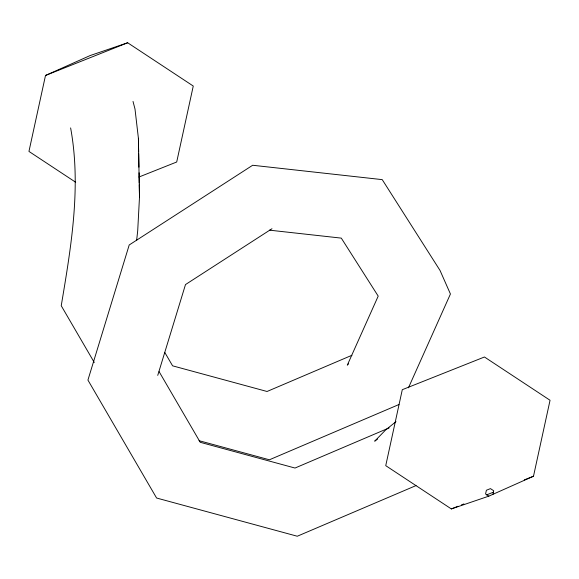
<?xml version="1.0" encoding="UTF-8"?>
<svg xmlns="http://www.w3.org/2000/svg" width="579" height="579" viewBox="0 0 579 579"><rect width="100%" height="100%" fill="white"/><g stroke="black" fill="none" stroke-linecap="round" stroke-linejoin="round"><path stroke-width="0.87" d="M139.083 172.781L139.488 197.092L137.708 230.789L136.608 240.603M138.982 177.015L176.704 162.004L193.263 86.039L127.662 42.766L90.179 55.541L45.509 75.458L28.95 151.423L75.697 182.262M492.895 494.531L493.713 490.76L490.464 488.618L486.389 490.239L485.564 494.003L488.821 496.152L533.491 476.235L550.05 400.27L484.449 356.997L402.296 389.689L385.737 465.654L451.338 508.927L488.821 496.152M157.741 375.387L185.49 284.571L271.985 228.727M408.448 387.829L450.433 294.002L440.011 270.415L382.227 179.628L252.668 165.261L129.204 244.975L87.928 380.077L156.598 498.02L297.273 536.234L416.019 485.586M348.529 363.829L347.32 365.132L378.203 296.115L341.299 238.121L269.481 230.16M396 421.628L385.498 430.096L374.7 441.176L377.537 439.077M351.923 355.282L267.042 391.484L172.585 365.827L164.885 352.604M398.96 404.526L269.387 459.791L199.038 440.684M389.131 427.903L295.008 468.042L200.254 442.305L159.102 371.631M45.509 75.458L127.662 42.766M451.338 508.927L458.047 506.256M461.398 504.917L463.909 503.918M486.548 494.915L493.25 492.244M524.27 479.904L533.491 476.235M94.283 362.49L61.236 305.734C71.022 247.32 81.451 186.908 70.616 127.908M133.018 101.426L135.001 109.047L138.403 138.28L139.213 183.007M139.25 184.766L139.488 197.092M138.403 138.28L138.634 151.814M138.663 153.623L138.902 167.165"/></g></svg>
